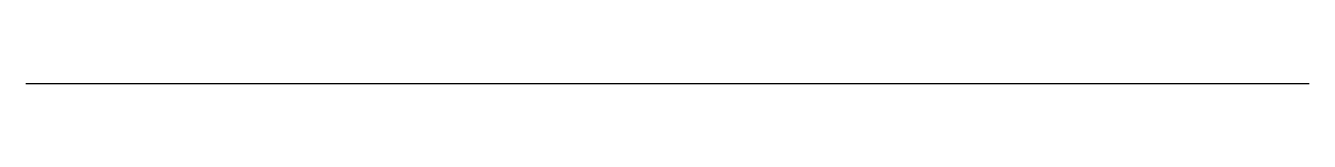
# Model space of a CAD drawing. Header units: metres. Extents: x 0 to 30, y 0 to 0.
import ezdxf

# ---------------------------------------------------------------- set-up
doc = ezdxf.new("R2010")
doc.units = ezdxf.units.M

msp = doc.modelspace()

# ---------------------------------------------------------------- linework, layer by layer
at = {"layer": 'SINIR'}
msp.add_line((0, 0), (30, 0), dxfattribs=at)

doc.saveas('drawing.dxf')
